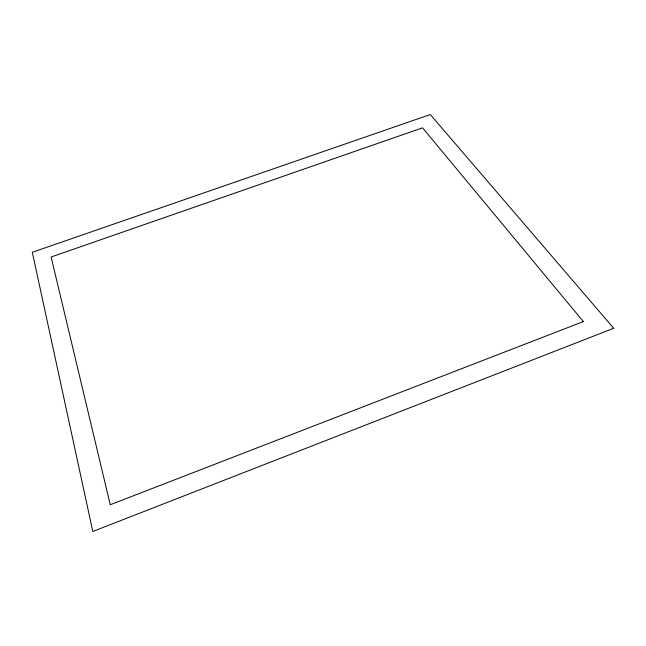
<?xml version="1.0" encoding="UTF-8"?>
<svg xmlns="http://www.w3.org/2000/svg" width="646" height="646" viewBox="0 0 646 646"><rect width="100%" height="100%" fill="white"/><g stroke="black" fill="none" stroke-linecap="round" stroke-linejoin="round"><path stroke-width="0.97" d="M613.7 328.265L92.814 531.464L32.3 252.287L430.284 114.536L613.7 328.265M583.362 321.555L110.264 504.736L51.115 257.003L422.557 127.827L583.362 321.555"/></g></svg>
